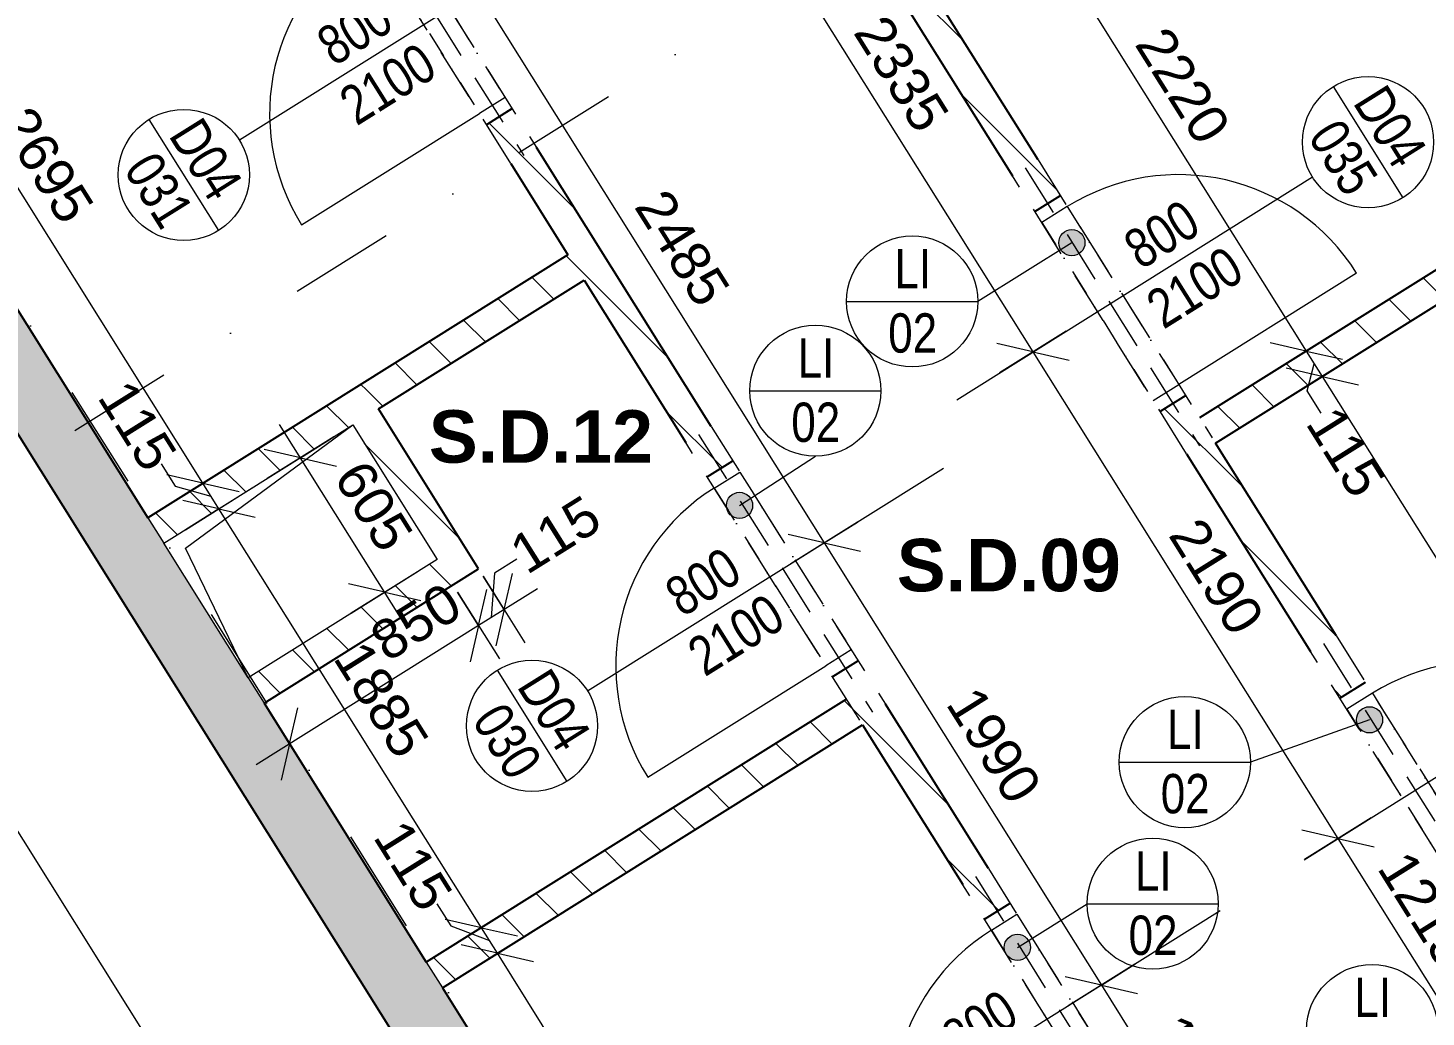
# Model space of a CAD drawing. Header units: millimetres. Extents: x -45523 to 44975, y -3459 to 74573.
# Drawn here: x -38803 to -33475, y 49122 to 52894 of the extents above; entities that cross this region are included whole.
import ezdxf

# ---------------------------------------------------------------- set-up
doc = ezdxf.new("R2010")
doc.units = ezdxf.units.MM
for name, pattern in [('HA_Dash_3mm-S1mm', [300, 200, -100]), ('HA_DashDot_10mm-S3mm', [1000, 400, -300, 0, -300]), ('HA_DashDot_2_2mm-S0_6mm', [220, 100, -60, 0, -60])]:
    doc.linetypes.add(name, pattern=pattern)
for name, color, linetype, lineweight in [('A-____-____-DIMS', 9, 'Continuous', 5), ('A-____-____-DIMS-100', 9, 'Continuous', 5), ('A-AREA-____-IDEN', 9, 'Continuous', 9), ('A-DETL-GENF-OTLN', 9, 'Continuous', 9), ('A-DOOR-____-IDEN', 9, 'Continuous', 9), ('A-DOOR-____-MCUT', 9, 'HA_DashDot_2_2mm-S0_6mm', 9), ('A-DOOR-____-OTLN', 9, 'Continuous', 9), ('A-DOOR-FRAM-MCUT', 9, 'Continuous', 9), ('A-GENM-____-HDLN', 9, 'HA_Dash_3mm-S1mm', 9), ('A-GENM-____-IDEN', 9, 'Continuous', 9), ('A-GENM-____-OTLN', 9, 'Continuous', 9), ('A-WALL-____-MCUT', 9, 'Continuous', 9), ('A-WALL-____-PATT', 9, 'Continuous', 25), ('I-WALL-____-MCUT', 9, 'Continuous', 25), ('S-GRID-____-OTLN', 9, 'Continuous', 5)]:
    doc.layers.add(name, color=color, linetype=linetype, lineweight=lineweight)
doc.styles.add('Arial_2', font='arial.ttf', dxfattribs={"height": 150})
doc.styles.add('Arial_3', font='arial.ttf', dxfattribs={"width": 0.8, "height": 150})
doc.styles.add('Arial_B', font='arialbd.ttf', dxfattribs={"height": 200})
doc.dimstyles.new('Inner_Dimensions', dxfattribs={"dimscale": 304.8, "dimtxt": 153.03891, "dimasz": 0.656168, "dimexe": 0.492126, "dimexo": 0.0625, "dimgap": 0.065617, "dimtad": 1, "dimdec": 0, "dimzin": 0, "dimdsep": 46, "dimtxsty": 'Arial_2', "dimblk1": 'OBLIQUE', "dimblk2": 'OBLIQUE', "dimsah": 1, "dimcen": 0.09, "dimdle": 0.492126, "dimazin": 0, "dimtfac": 1, "dimtdec": 4, "dimtix": 1, "dimtmove": 0, "dimatfit": 3, "dimfxl": 0.492126, "dimfxlon": 1, "dimtvp": 1, "dimtolj": 1, "dimtzin": 0, "dimlwd": 9, "dimlwe": 9, "dimarcsym": 2})
doc.dimstyles.new('Inner_Dimensions_1', dxfattribs={"dimscale": 304.8, "dimtxt": 153.03891, "dimasz": 0.656168, "dimexe": 0.492126, "dimexo": 0.0625, "dimgap": 0.065617, "dimtad": 1, "dimdec": 0, "dimzin": 0, "dimdsep": 46, "dimtxsty": 'Arial_2', "dimblk1": 'OBLIQUE', "dimblk2": 'OBLIQUE', "dimsah": 1, "dimcen": 0.09, "dimdle": 0.492126, "dimazin": 0, "dimtfac": 1, "dimtdec": 4, "dimtix": 1, "dimtmove": 1, "dimatfit": 3, "dimfxl": 0.492126, "dimfxlon": 1, "dimtvp": 1, "dimtolj": 1, "dimtzin": 0, "dimlwd": 9, "dimlwe": 9, "dimarcsym": 2})
doc.dimstyles.new('Inner_Dimensions_2', dxfattribs={"dimscale": 304.8, "dimtxt": 153.03891, "dimasz": 0.656168, "dimexe": 0.492126, "dimexo": 0.0625, "dimgap": 0.065617, "dimtad": 1, "dimdec": 0, "dimzin": 0, "dimdsep": 46, "dimtxsty": 'Arial_2', "dimblk1": 'OBLIQUE', "dimblk2": 'OBLIQUE', "dimsah": 1, "dimcen": 0.09, "dimdle": 0.492126, "dimazin": 0, "dimtfac": 1, "dimtdec": 4, "dimtix": 1, "dimtmove": 2, "dimatfit": 3, "dimfxl": 0.492126, "dimfxlon": 1, "dimtvp": 1, "dimtolj": 1, "dimtzin": 0, "dimlwd": 9, "dimlwe": 9, "dimarcsym": 2})
doc.dimstyles.new('Inner_Dimensions_3', dxfattribs={"dimscale": 304.8, "dimtxt": 153.03891, "dimasz": 0.656168, "dimexe": 0.492126, "dimexo": 0.0625, "dimgap": 0.065617, "dimtad": 1, "dimdec": 0, "dimzin": 0, "dimdsep": 46, "dimtxsty": 'Arial_2', "dimblk1": 'OBLIQUE', "dimblk2": 'OBLIQUE', "dimsah": 1, "dimcen": 0.09, "dimdle": 0.492126, "dimazin": 0, "dimtfac": 1, "dimtdec": 4, "dimtix": 1, "dimtmove": 0, "dimatfit": 3, "dimfxl": 0.492126, "dimfxlon": 1, "dimtvp": 1, "dimtolj": 1, "dimtzin": 0, "dimlwd": 9, "dimlwe": 9, "dimarcsym": 2})
pattern_1 = [(135, (0, 0), (-106.06602, -106.06602), [])]

# ---------------------------------------------------------------- blocks, each defined once
blk = doc.blocks.new('HA_DR_Single_Swing_Solid - In_800x2100_SKLEP-V12-1PP_GARAZ')
at = {"layer": 'A-DOOR-____-MCUT'}
for p, q in [((-400, 57.5), (400, 57.5)), ((-400, -57.5), (400, -57.5))]:
    blk.add_line(p, q, dxfattribs=at)
at = {"layer": 'A-DOOR-____-OTLN', "lineweight": 5}
blk.add_line((400, 857.5), (400, 57.5), dxfattribs=at)
blk.add_arc((400, 57.5), 800, 90, 180, dxfattribs=at)
at = {"layer": 'A-DOOR-FRAM-MCUT'}
for p, q in [((-450, -57.5), (-450, 57.5)), ((-400, 57.5), (-400, -57.5)), ((400, -57.5), (400, 57.5)), ((450, 57.5), (450, -57.5))]:
    blk.add_line(p, q, dxfattribs=at)
blk = doc.blocks.new('HA_DR_Single_Swing_Solid - In_800x2100_SKLEP-V11-1PP_GARAZ')
at = {"layer": 'A-DOOR-____-MCUT'}
for p, q in [((-400, 57.5), (400, 57.5)), ((-400, -57.5), (400, -57.5))]:
    blk.add_line(p, q, dxfattribs=at)
at = {"layer": 'A-DOOR-____-OTLN', "lineweight": 5}
blk.add_line((400, -857.5), (400, -57.5), dxfattribs=at)
blk.add_arc((400, -57.5), 800, 180, 270, dxfattribs=at)
at = {"layer": 'A-DOOR-FRAM-MCUT'}
for p, q in [((-450, 57.5), (-450, -57.5)), ((-400, -57.5), (-400, 57.5)), ((400, 57.5), (400, -57.5)), ((450, -57.5), (450, 57.5))]:
    blk.add_line(p, q, dxfattribs=at)
blk = doc.blocks.new('HA_GM_Shaft_Rectangle - Default-2321906-1PP_GARAZ')
at = {"layer": 'A-DETL-GENF-OTLN'}
for p, q in [((60.5, -60.5), (850, 0)), ((0, -605), (60.5, -60.5))]:
    blk.add_line(p, q, dxfattribs=at)
at = {"layer": 'A-GENM-____-OTLN'}
for p, q in [((0, -605), (0, 0)), ((0, 0), (850, 0)), ((850, 0), (850, -605)), ((850, -605), (0, -605))]:
    blk.add_line(p, q, dxfattribs=at)
blk = doc.blocks.new('TB_Porotherm KP11_5_1250mm - TB_Porotherm KP11_5_1250mm-2113159-1PP_GARAZ')
at = {"layer": 'A-GENM-____-HDLN'}
for p, q in [((-625, 57.5), (625, 57.5)), ((-625, 0), (625, 0)), ((625, -57.5), (-625, -57.5))]:
    blk.add_line(p, q, dxfattribs=at)
blk = doc.blocks.new('DIMBLOCK44-1PP_GARAZ')
at = {"layer": 'A-____-____-DIMS-100', "lineweight": 9}
for p, q in [((-37013.7, 49365.7), (-37151.6, 49397.3)), ((-37140.9, 49286.1), (-36886.6, 49445.3)), ((-37013.7, 49365.7), (-37140.9, 49286.1)), ((-36018.4, 47776.7), (-37013.7, 49365.7)), ((-37013.7, 49365.7), (-36875.9, 49334)), ((-36145.5, 47697), (-35891.3, 47856.3)), ((-36018.4, 47776.7), (-36156.2, 47808.3)), ((-36018.4, 47776.7), (-36145.5, 47697)), ((-36018.4, 47776.7), (-35880.6, 47745))]:
    blk.add_line(p, q, dxfattribs=at)
at = {"layer": 'A-____-____-DIMS-100', "color": 0, "lineweight": 9, "insert": (-36456.6, 48880.7), "char_height": 150, "width": 553.765, "attachment_point": 1, "rotation": 302.0624, "line_spacing_factor": 0.941778, "style": 'Arial_2'}
blk.add_mtext('1875', dxfattribs=at)
blk = doc.blocks.new('_Oblique')
at = {"color": 0, "linetype": 'ByBlock', "lineweight": -2}
blk.add_line((-0.5, -0.5), (0.5, 0.5), dxfattribs=at)
blk = doc.blocks.new('DIMBLOCK45-1PP_GARAZ')
at = {"layer": 'A-____-____-DIMS-100', "lineweight": 9}
for p, q in [((-37245, 49554.5), (-37191.9, 49469.7)), ((-37201.9, 49383.5), (-36947.7, 49542.8)), ((-37074.8, 49463.1), (-37212.6, 49494.8)), ((-37074.8, 49463.1), (-37201.9, 49383.5)), ((-37191.9, 49469.7), (-37044.3, 49414.4)), ((-37013.7, 49365.7), (-37074.8, 49463.1)), ((-37074.8, 49463.1), (-36936.9, 49431.5)), ((-37013.7, 49365.7), (-37151.6, 49397.3)), ((-37140.9, 49286.1), (-36886.6, 49445.3)), ((-37013.7, 49365.7), (-37140.9, 49286.1)), ((-37013.7, 49365.7), (-36875.9, 49334))]:
    blk.add_line(p, q, dxfattribs=at)
at = {"layer": 'A-____-____-DIMS-100', "color": 0, "lineweight": 9, "insert": (-37363.4, 49888.7), "char_height": 150, "width": 415.324, "attachment_point": 1, "rotation": 302.0624, "line_spacing_factor": 0.941778, "style": 'Arial_2'}
blk.add_mtext('115', dxfattribs=at)
blk = doc.blocks.new('DIMBLOCK46-1PP_GARAZ')
at = {"layer": 'A-____-____-DIMS-100', "lineweight": 9}
for p, q in [((-38202.5, 50981), (-37948.3, 51140.2)), ((-38075.4, 51060.6), (-38213.2, 51092.3)), ((-38075.4, 51060.6), (-38202.5, 50981)), ((-37074.8, 49463.1), (-38075.4, 51060.6)), ((-38075.4, 51060.6), (-37937.6, 51029)), ((-37201.9, 49383.5), (-36947.7, 49542.8)), ((-37074.8, 49463.1), (-37212.6, 49494.8)), ((-37074.8, 49463.1), (-37201.9, 49383.5)), ((-37074.8, 49463.1), (-36936.9, 49431.5))]:
    blk.add_line(p, q, dxfattribs=at)
at = {"layer": 'A-____-____-DIMS-100', "color": 0, "lineweight": 9, "insert": (-37515.6, 50571.4), "char_height": 150, "width": 553.765, "attachment_point": 1, "rotation": 302.0624, "line_spacing_factor": 0.941778, "style": 'Arial_2'}
blk.add_mtext('1885', dxfattribs=at)
blk = doc.blocks.new('DIMBLOCK47-1PP_GARAZ')
at = {"layer": 'A-____-____-DIMS-100', "lineweight": 9}
for p, q in [((-38295.8, 51232), (-38242.7, 51147.3)), ((-38263.6, 51078.5), (-38009.3, 51237.7)), ((-38136.5, 51158.1), (-38274.3, 51189.7)), ((-38136.5, 51158.1), (-38263.6, 51078.5)), ((-38075.4, 51060.6), (-38136.5, 51158.1)), ((-38136.5, 51158.1), (-37998.6, 51126.4)), ((-38242.7, 51147.3), (-38105.9, 51109.3)), ((-38202.5, 50981), (-37948.3, 51140.2)), ((-38075.4, 51060.6), (-38213.2, 51092.3)), ((-38075.4, 51060.6), (-38202.5, 50981)), ((-38075.4, 51060.6), (-37937.6, 51029))]:
    blk.add_line(p, q, dxfattribs=at)
at = {"layer": 'A-____-____-DIMS-100', "color": 0, "lineweight": 9, "insert": (-38414.2, 51566.2), "char_height": 150, "width": 415.324, "attachment_point": 1, "rotation": 302.0624, "line_spacing_factor": 0.941778, "style": 'Arial_2'}
blk.add_mtext('115', dxfattribs=at)
blk = doc.blocks.new('DIMBLOCK48-1PP_GARAZ')
at = {"layer": 'A-____-____-DIMS-100', "lineweight": 9}
for p, q in [((-39694.2, 53362.4), (-39440, 53521.6)), ((-39567.1, 53442), (-39704.9, 53473.7)), ((-39567.1, 53442), (-39694.2, 53362.4)), ((-38136.5, 51158.1), (-39567.1, 53442)), ((-39567.1, 53442), (-39429.3, 53410.3)), ((-38263.6, 51078.5), (-38009.3, 51237.7)), ((-38136.5, 51158.1), (-38274.3, 51189.7)), ((-38136.5, 51158.1), (-38263.6, 51078.5)), ((-38136.5, 51158.1), (-37998.6, 51126.4))]:
    blk.add_line(p, q, dxfattribs=at)
at = {"layer": 'A-____-____-DIMS-100', "color": 0, "lineweight": 9, "insert": (-38792.3, 52609.6), "char_height": 150, "width": 553.765, "attachment_point": 1, "rotation": 302.0624, "line_spacing_factor": 0.941778, "style": 'Arial_2'}
blk.add_mtext('2695', dxfattribs=at)
blk = doc.blocks.new('DIMBLOCK55-1PP_GARAZ')
at = {"layer": 'A-____-____-DIMS-100', "lineweight": 9}
for p, q in [((-34982.3, 53623.1), (-35236.6, 53463.9)), ((-35109.4, 53543.5), (-34982.3, 53623.1)), ((-35109.4, 53543.5), (-35247.3, 53575.1)), ((-35109.4, 53543.5), (-33931.2, 51662.3)), ((-35109.4, 53543.5), (-34971.6, 53511.8)), ((-33804, 51742), (-34058.3, 51582.7)), ((-33931.2, 51662.3), (-33804, 51742)), ((-33931.2, 51662.3), (-34069, 51694)), ((-33931.2, 51662.3), (-33793.3, 51630.7))]:
    blk.add_line(p, q, dxfattribs=at)
at = {"layer": 'A-____-____-DIMS-100', "color": 0, "lineweight": 9, "insert": (-34460.8, 52912.4), "char_height": 150, "width": 553.765, "attachment_point": 1, "rotation": 302.0612, "line_spacing_factor": 0.941778, "style": 'Arial_2'}
blk.add_mtext('2220', dxfattribs=at)
blk = doc.blocks.new('DIMBLOCK56-1PP_GARAZ')
at = {"layer": 'A-____-____-DIMS-100', "lineweight": 9}
for p, q in [((-33804, 51742), (-34058.3, 51582.7)), ((-33931.2, 51662.3), (-33804, 51742)), ((-33931.2, 51662.3), (-34069, 51694)), ((-33743, 51644.5), (-33997.2, 51485.3)), ((-33931.2, 51662.3), (-33870.1, 51564.9)), ((-33931.2, 51662.3), (-33793.3, 51630.7)), ((-33870.1, 51564.9), (-33743, 51644.5)), ((-33870.1, 51564.9), (-34008, 51596.5)), ((-33927.7, 51510), (-33900.6, 51613.6)), ((-33870.1, 51564.9), (-33732.3, 51533.2)), ((-33874.6, 51425.3), (-33927.7, 51510))]:
    blk.add_line(p, q, dxfattribs=at)
at = {"layer": 'A-____-____-DIMS-100', "color": 0, "lineweight": 9, "insert": (-33809.3, 51466.2), "char_height": 150, "width": 415.324, "attachment_point": 1, "rotation": 302.0612, "line_spacing_factor": 0.941778, "style": 'Arial_2'}
blk.add_mtext('115', dxfattribs=at)
blk = doc.blocks.new('DIMBLOCK57-1PP_GARAZ')
at = {"layer": 'A-____-____-DIMS-100', "lineweight": 9}
for p, q in [((-33743, 51644.5), (-33997.2, 51485.3)), ((-33870.1, 51564.9), (-33743, 51644.5)), ((-33870.1, 51564.9), (-34008, 51596.5)), ((-33870.1, 51564.9), (-32768.7, 49806.4)), ((-33870.1, 51564.9), (-33732.3, 51533.2)), ((-32641.5, 49886), (-32895.8, 49726.7)), ((-32768.7, 49806.4), (-32641.5, 49886)), ((-32768.7, 49806.4), (-32906.5, 49838)), ((-32768.7, 49806.4), (-32630.8, 49774.7))]:
    blk.add_line(p, q, dxfattribs=at)
at = {"layer": 'A-____-____-DIMS-100', "color": 0, "lineweight": 9, "insert": (-33299.7, 51058.8), "char_height": 150, "width": 553.765, "attachment_point": 1, "rotation": 302.0612, "line_spacing_factor": 0.941778, "style": 'Arial_2'}
blk.add_mtext('2075', dxfattribs=at)
blk = doc.blocks.new('DIMBLOCK84-1PP_GARAZ')
at = {"layer": 'A-____-____-DIMS-100', "lineweight": 9}
for p, q in [((-39342, 50910.1), (-39596.3, 50750.8)), ((-39469.2, 50830.4), (-39342, 50910.1)), ((-39469.2, 50830.4), (-39607, 50862.1)), ((-39469.2, 50830.4), (-35833, 45025.2)), ((-39469.2, 50830.4), (-39331.3, 50798.8)), ((-35705.9, 45104.8), (-35960.1, 44945.6)), ((-35833, 45025.2), (-35705.9, 45104.8)), ((-35833, 45025.2), (-35970.8, 45056.9)), ((-35833, 45025.2), (-35695.2, 44993.5))]:
    blk.add_line(p, q, dxfattribs=at)
at = {"layer": 'A-____-____-DIMS-100', "color": 0, "lineweight": 9, "insert": (-37591.6, 48237.3), "char_height": 150, "width": 553.765, "attachment_point": 1, "rotation": 302.0612, "line_spacing_factor": 0.941778, "style": 'Arial_2'}
blk.add_mtext('6850', dxfattribs=at)
blk = doc.blocks.new('HA_TAG_Door_TypeMark_wDimensions - Scale100_Left with Bouble-921058-1PP_GARAZ')
at = {"layer": 'A-DOOR-____-IDEN'}
for p, q in [((-2.5, 13.5), (2.5, 13.5)), ((0, -5), (0, 11))]:
    blk.add_line(p, q, dxfattribs=at)
blk.add_circle((0, 13.5), 2.5, dxfattribs=at)
blk = doc.blocks.new('HA_TAG_Door_TypeMark_wDimensions - Scale100_Right with Bouble-921054-1PP_GARAZ')
at = {"layer": 'A-DOOR-____-IDEN'}
for p, q in [((0, 5), (0, -11)), ((-2.5, -13.5), (2.5, -13.5))]:
    blk.add_line(p, q, dxfattribs=at)
blk.add_circle((0, -13.5), 2.5, dxfattribs=at)
blk = doc.blocks.new('DIMBLOCK256-1PP_GARAZ')
at = {"layer": 'A-____-____-DIMS-100', "lineweight": 9}
for p, q in [((-36940.5, 50868.6), (-37025.3, 50815.5)), ((-37068, 50803.2), (-36908.8, 50549)), ((-36988.4, 50676.1), (-37068, 50803.2)), ((-37025.3, 50815.5), (-37037.1, 50645.6)), ((-36988.4, 50676.1), (-36956.7, 50813.9)), ((-37165.5, 50742.1), (-37006.2, 50487.9)), ((-37085.8, 50615), (-37165.5, 50742.1)), ((-36861.3, 50755.7), (-37085.8, 50615)), ((-37085.8, 50615), (-37054.2, 50752.9)), ((-36988.4, 50676.1), (-37020, 50538.2)), ((-37085.8, 50615), (-37117.5, 50477.2))]:
    blk.add_line(p, q, dxfattribs=at)
at = {"layer": 'A-____-____-DIMS-100', "color": 0, "lineweight": 9, "insert": (-36981.4, 50933.8), "char_height": 150, "width": 415.324, "attachment_point": 1, "rotation": 32.0624, "line_spacing_factor": 0.941778, "style": 'Arial_2'}
blk.add_mtext('115', dxfattribs=at)
blk = doc.blocks.new('DIMBLOCK257-1PP_GARAZ')
at = {"layer": 'A-____-____-DIMS-100', "lineweight": 9}
for p, q in [((-37165.5, 50742.1), (-37006.2, 50487.9)), ((-37085.8, 50615), (-37165.5, 50742.1)), ((-37085.8, 50615), (-37054.2, 50752.9)), ((-37085.8, 50615), (-37933.3, 50084.2)), ((-37085.8, 50615), (-37117.5, 50477.2)), ((-37806.2, 50163.8), (-37774.5, 50301.6)), ((-37726.6, 50036.7), (-37885.8, 50290.9)), ((-37806.2, 50163.8), (-37837.8, 50026)), ((-37806.2, 50163.8), (-37726.6, 50036.7))]:
    blk.add_line(p, q, dxfattribs=at)
at = {"layer": 'A-____-____-DIMS-100', "color": 0, "lineweight": 9, "insert": (-37513, 50600.8), "char_height": 150, "width": 415.324, "attachment_point": 1, "rotation": 32.0624, "line_spacing_factor": 0.941778, "style": 'Arial_2'}
blk.add_mtext('850', dxfattribs=at)
blk = doc.blocks.new('DIMBLOCK267-1PP_GARAZ')
at = {"layer": 'A-____-____-DIMS-100', "lineweight": 9}
for p, q in [((-36960.1, 53116.2), (-37214.4, 52956.9)), ((-37087.3, 53036.6), (-36960.1, 53116.2)), ((-37087.3, 53036.6), (-37225.1, 53068.2)), ((-37087.3, 53036.6), (-35768.2, 50930.6)), ((-37087.3, 53036.6), (-36949.4, 53004.9)), ((-35641, 51010.2), (-35895.3, 50850.9)), ((-35768.2, 50930.6), (-35641, 51010.2)), ((-35768.2, 50930.6), (-35906, 50962.2)), ((-35768.2, 50930.6), (-35630.3, 50898.9))]:
    blk.add_line(p, q, dxfattribs=at)
at = {"layer": 'A-____-____-DIMS-100', "color": 0, "lineweight": 9, "insert": (-36368.2, 52293.1), "char_height": 150, "width": 553.765, "attachment_point": 1, "rotation": 302.0612, "line_spacing_factor": 0.941778, "style": 'Arial_2'}
blk.add_mtext('2485', dxfattribs=at)
blk = doc.blocks.new('DIMBLOCK268-1PP_GARAZ')
at = {"layer": 'A-____-____-DIMS-100', "lineweight": 9}
for p, q in [((-35641, 51010.2), (-35895.3, 50850.9)), ((-35768.2, 50930.6), (-35641, 51010.2)), ((-35768.2, 50930.6), (-35906, 50962.2)), ((-35768.2, 50930.6), (-34711.8, 49244.1)), ((-35768.2, 50930.6), (-35630.3, 50898.9)), ((-34584.7, 49323.7), (-34838.9, 49164.5)), ((-34711.8, 49244.1), (-34584.7, 49323.7)), ((-34711.8, 49244.1), (-34849.7, 49275.7)), ((-34711.8, 49244.1), (-34574, 49212.4))]:
    blk.add_line(p, q, dxfattribs=at)
at = {"layer": 'A-____-____-DIMS-100', "color": 0, "lineweight": 9, "insert": (-35180.5, 50396.9), "char_height": 150, "width": 553.765, "attachment_point": 1, "rotation": 302.0612, "line_spacing_factor": 0.941778, "style": 'Arial_2'}
blk.add_mtext('1990', dxfattribs=at)
blk = doc.blocks.new('DIMBLOCK269-1PP_GARAZ')
at = {"layer": 'A-____-____-DIMS-100', "lineweight": 9}
for p, q in [((-34584.7, 49323.7), (-34838.9, 49164.5)), ((-34711.8, 49244.1), (-34584.7, 49323.7)), ((-34711.8, 49244.1), (-34849.7, 49275.7)), ((-34711.8, 49244.1), (-34066.9, 48214.4)), ((-34711.8, 49244.1), (-34574, 49212.4)), ((-33939.7, 48294), (-34194, 48134.8)), ((-34066.9, 48214.4), (-33939.7, 48294)), ((-34066.9, 48214.4), (-34204.7, 48246.1)), ((-34066.9, 48214.4), (-33929, 48182.7))]:
    blk.add_line(p, q, dxfattribs=at)
at = {"layer": 'A-____-____-DIMS-100', "color": 0, "lineweight": 9, "insert": (-34397.9, 49147.4), "char_height": 150, "width": 553.765, "attachment_point": 1, "rotation": 302.0612, "line_spacing_factor": 0.941778, "style": 'Arial_2'}
blk.add_mtext('1215', dxfattribs=at)
blk = doc.blocks.new('DIMBLOCK273-1PP_GARAZ')
at = {"layer": 'A-____-____-DIMS-100', "lineweight": 9}
for p, q in [((-36085.1, 53717), (-36339.4, 53557.7)), ((-36212.3, 53637.4), (-36085.1, 53717)), ((-36212.3, 53637.4), (-36350.1, 53669)), ((-36212.3, 53637.4), (-34973, 51658.8)), ((-36212.3, 53637.4), (-36074.4, 53605.7)), ((-34973, 51658.8), (-35110.8, 51690.4)), ((-34845.8, 51738.4), (-35100.1, 51579.1)), ((-34973, 51658.8), (-34845.8, 51738.4)), ((-34973, 51658.8), (-34835.1, 51627.1))]:
    blk.add_line(p, q, dxfattribs=at)
at = {"layer": 'A-____-____-DIMS-100', "color": 0, "lineweight": 9, "insert": (-35533.1, 52957.6), "char_height": 150, "width": 553.765, "attachment_point": 1, "rotation": 302.0612, "line_spacing_factor": 0.941778, "style": 'Arial_2'}
blk.add_mtext('2335', dxfattribs=at)
blk = doc.blocks.new('DIMBLOCK274-1PP_GARAZ')
at = {"layer": 'A-____-____-DIMS-100', "lineweight": 9}
for p, q in [((-34973, 51658.8), (-35110.8, 51690.4)), ((-34845.8, 51738.4), (-35100.1, 51579.1)), ((-34973, 51658.8), (-34845.8, 51738.4)), ((-34973, 51658.8), (-33810.4, 49802.8)), ((-34973, 51658.8), (-34835.1, 51627.1)), ((-33683.3, 49882.4), (-33937.6, 49723.2)), ((-33810.4, 49802.8), (-33683.3, 49882.4)), ((-33810.4, 49802.8), (-33948.3, 49834.5)), ((-33810.4, 49802.8), (-33672.6, 49771.1))]:
    blk.add_line(p, q, dxfattribs=at)
at = {"layer": 'A-____-____-DIMS-100', "color": 0, "lineweight": 9, "insert": (-34332.2, 51040.3), "char_height": 150, "width": 553.765, "attachment_point": 1, "rotation": 302.0612, "line_spacing_factor": 0.941778, "style": 'Arial_2'}
blk.add_mtext('2190', dxfattribs=at)
blk = doc.blocks.new('DIMBLOCK275-1PP_GARAZ')
at = {"layer": 'A-____-____-DIMS-100', "lineweight": 9}
for p, q in [((-33683.3, 49882.4), (-33937.6, 49723.2)), ((-33810.4, 49802.8), (-33683.3, 49882.4)), ((-33810.4, 49802.8), (-33948.3, 49834.5)), ((-33810.4, 49802.8), (-33165.5, 48773.1)), ((-33810.4, 49802.8), (-33672.6, 49771.1)), ((-33038.4, 48852.7), (-33292.6, 48693.5)), ((-33165.5, 48773.1), (-33038.4, 48852.7)), ((-33165.5, 48773.1), (-33303.3, 48804.8)), ((-33165.5, 48773.1), (-33027.7, 48741.4))]:
    blk.add_line(p, q, dxfattribs=at)
at = {"layer": 'A-____-____-DIMS-100', "color": 0, "lineweight": 9, "insert": (-33536.7, 49770.3), "char_height": 150, "width": 553.765, "attachment_point": 1, "rotation": 302.0612, "line_spacing_factor": 0.941778, "style": 'Arial_2'}
blk.add_mtext('1215', dxfattribs=at)
blk = doc.blocks.new('DIMBLOCK524-1PP_GARAZ')
at = {"layer": 'A-____-____-DIMS-100', "lineweight": 9}
for p, q in [((-37363.9, 50615.4), (-37844.3, 51382.4)), ((-37637.6, 51334.9), (-37891.8, 51175.6)), ((-37764.7, 51255.2), (-37637.6, 51334.9)), ((-37764.7, 51255.2), (-37902.5, 51286.9)), ((-37764.7, 51255.2), (-37626.9, 51223.6)), ((-37570.7, 50662.9), (-37316.4, 50822.2)), ((-37443.5, 50742.5), (-37581.4, 50774.2)), ((-37443.5, 50742.5), (-37570.7, 50662.9)), ((-37443.5, 50742.5), (-37305.7, 50710.9))]:
    blk.add_line(p, q, dxfattribs=at)
at = {"layer": 'A-____-____-DIMS-100', "color": 0, "lineweight": 9, "insert": (-37514, 51259.5), "char_height": 150, "width": 415.324, "attachment_point": 1, "rotation": 302.0624, "line_spacing_factor": 0.941778, "style": 'Arial_2'}
blk.add_mtext('605', dxfattribs=at)
blk = doc.blocks.new('DIMBLOCK542-1PP_GARAZ')
at = {"layer": 'A-____-____-DIMS-100', "lineweight": 9}
for p, q in [((-14550.7, 10218.7), (-42607.5, 55012.4)), ((-42400.7, 54964.9), (-42655, 54805.6)), ((-42527.9, 54885.2), (-42400.7, 54964.9)), ((-42527.9, 54885.2), (-42665.7, 54916.9)), ((-42527.9, 54885.2), (-42390, 54853.6)), ((-14503.2, 10425.5), (-14757.4, 10266.2)), ((-14630.3, 10345.9), (-14503.2, 10425.5)), ((-14630.3, 10345.9), (-14768.2, 10377.5)), ((-14630.3, 10345.9), (-14492.5, 10314.2))]:
    blk.add_line(p, q, dxfattribs=at)
at = {"layer": 'A-____-____-DIMS-100', "color": 0, "lineweight": 9, "insert": (-28550.2, 32974), "char_height": 150, "width": 692.207, "attachment_point": 1, "rotation": 302.0612, "line_spacing_factor": 0.941778, "style": 'Arial_2'}
blk.add_mtext('52555', dxfattribs=at)
blk = doc.blocks.new('HA_TAG_GM_Products - Generic-588599-1PP_GARAZ')
at = {"layer": 'A-GENM-____-IDEN'}
blk.add_line((-2.5, 0), (2.5, 0), dxfattribs=at)
blk.add_circle((0, 0), 2.5, dxfattribs=at)

msp = doc.modelspace()

# ---------------------------------------------------------------- hatches: boundary and pattern name
at = {"layer": 'A-GENM-____-IDEN'}
h = msp.add_hatch(color=256, dxfattribs=at)
edge = h.paths.add_edge_path()
edge.add_arc((-34824.5, 52075.4), 50, 0, 360)
h = msp.add_hatch(color=256, dxfattribs=at)
edge = h.paths.add_edge_path()
edge.add_arc((-36091.1, 51073.5), 50, 0, 360)
h = msp.add_hatch(color=256, dxfattribs=at)
edge = h.paths.add_edge_path()
edge.add_arc((-33690, 50255.8), 50, 0, 360)
h = msp.add_hatch(color=256, dxfattribs=at)
edge = h.paths.add_edge_path()
edge.add_arc((-35032.2, 49388.1), 50, 0, 360)
at = {"layer": 'A-WALL-____-PATT', "lineweight": 5}
h = msp.add_hatch(dxfattribs=at)
h.set_pattern_fill('FP_2', color=256, style=0, pattern_type=2)
h.set_pattern_definition(pattern_1)
h.paths.add_polyline_path([(-31979.4, 47426.5), (-31882, 47487.6), (-32583.1, 48606.9), (-32680.6, 48545.9), (-32538.3, 48318.7)])
h.paths.add_polyline_path([(-33158.3, 49308.6), (-33060.9, 49369.6), (-33228.1, 49636.6), (-33325.5, 49575.5)])
h.paths.add_polyline_path([(-33803.3, 50338.3), (-33705.8, 50399.3), (-34390.6, 51492.5), (-34488.1, 51431.5), (-33971, 50606)])
h.paths.add_polyline_path([(-34965.8, 52194.2), (-34868.4, 52255.3), (-35630, 53471.1), (-35727.4, 53410.1), (-34972.7, 52205.1)])
h.paths.add_polyline_path([(-36205.2, 54172.8), (-36107.7, 54233.8), (-36837.6, 55399.1), (-36935.1, 55338.1), (-36836.4, 55180.5)])
h.paths.add_polyline_path([(-37412.8, 56100.8), (-37315.4, 56161.8), (-38077.2, 57378), (-38174.6, 57316.9), (-37444.7, 56151.7)])
at = {"layer": 'A-WALL-____-PATT'}
h = msp.add_hatch(color=256, dxfattribs=at)
h.paths.add_polyline_path([(-26336, 31380.3), (-26124.1, 31513), (-26331.2, 31843.6), (-26542.7, 31710.3), (-26463.4, 31583.7)])
h.paths.add_polyline_path([(-26596.1, 31795.6), (-26384.5, 31928.6), (-26463.9, 32055.4), (-26675.7, 31922.7), (-26596.9, 31796.9)])
h.paths.add_polyline_path([(-26781.9, 32092.2), (-26570.2, 32225.2), (-27790.9, 34174.1), (-28002.8, 34041.4), (-26783.6, 32094.8)])
h.paths.add_polyline_path([(-28109, 34210.9), (-27897.1, 34343.6), (-41260.6, 55679), (-41472.5, 55546.3), (-28112.2, 34216.1)])
at = {"layer": 'A-WALL-____-PATT', "lineweight": 5}
h = msp.add_hatch(dxfattribs=at)
h.set_pattern_fill('FP_2', color=256, style=0, pattern_type=2)
h.set_pattern_definition(pattern_1)
h.paths.add_polyline_path([(-33331.2, 46579.9), (-33233.7, 46640.9), (-33937.5, 47764.5), (-34034.9, 47703.4)])
h.paths.add_polyline_path([(-34512.7, 48466.1), (-34415.2, 48527.2), (-34582.4, 48794.1), (-34679.9, 48733.1), (-34565.8, 48550.9)])
h.paths.add_polyline_path([(-35157.7, 49495.8), (-35060.2, 49556.9), (-35638.8, 50480.6), (-35736.3, 50419.6), (-35622.1, 50237.3)])
h.paths.add_polyline_path([(-36214, 51182.3), (-36116.6, 51243.3), (-36958, 52586.6), (-37055.4, 52525.5), (-36683.8, 51932.3)])
h.paths.add_polyline_path([(-37533.2, 53288.2), (-37435.7, 53349.3), (-38760, 55463.5), (-38857.5, 55402.4), (-38175.5, 54313.7)])
h = msp.add_hatch(dxfattribs=at)
h.set_pattern_fill('FP_2', color=256, style=0, pattern_type=2)
h.set_pattern_definition(pattern_1)
h.paths.add_polyline_path([(-34276.5, 51310.3), (-32700.1, 52297.8), (-32761.2, 52395.2), (-34337.5, 51407.8)])
h = msp.add_hatch(dxfattribs=at)
h.set_pattern_fill('FP_2', color=256, style=0, pattern_type=2)
h.set_pattern_definition(pattern_1)
h.paths.add_polyline_path([(-37467.7, 51441.3), (-36683.8, 51932.3), (-36744.9, 52029.7), (-37528.7, 51538.7)])
h = msp.add_hatch(dxfattribs=at)
h.set_pattern_fill('FP_2', color=256, style=0, pattern_type=2)
h.set_pattern_definition(pattern_1)
h.paths.add_polyline_path([(-38285.5, 50929), (-37467.7, 51441.3), (-37528.7, 51538.7), (-38346.5, 51026.5)])
h = msp.add_hatch(dxfattribs=at)
h.set_pattern_fill('FP_2', color=256, style=0, pattern_type=2)
h.set_pattern_definition(pattern_1)
h.paths.add_polyline_path([(-37244, 50867.5), (-37146.5, 50928.6), (-37467.7, 51441.3), (-37565.2, 51380.2)])
h = msp.add_hatch(dxfattribs=at)
h.set_pattern_fill('FP_2', color=256, style=0, pattern_type=2)
h.set_pattern_definition(pattern_1)
h.paths.add_polyline_path([(-37903.3, 50318.8), (-37085.5, 50831.1), (-37146.5, 50928.6), (-37964.3, 50416.3)])
h = msp.add_hatch(dxfattribs=at)
h.set_pattern_fill('FP_2', color=256, style=0, pattern_type=2)
h.set_pattern_definition(pattern_1)
h.paths.add_polyline_path([(-37223.8, 49234.1), (-35622.1, 50237.3), (-35683.2, 50334.8), (-37284.9, 49331.5)])

# ---------------------------------------------------------------- linework, layer by layer
at = {"layer": 'A-GENM-____-IDEN'}
for p, q in [((-34824.5, 52075.4), (-35182.9, 51851.4)), ((-36091.1, 51073.5), (-35802.2, 51260.9)), ((-33690, 50255.8), (-34144.1, 50094.5)), ((-35032.2, 49388.1), (-34766.6, 49554.6))]:
    msp.add_line(p, q, dxfattribs=at)
for centre in [(-34824.5, 52075.4), (-36091.1, 51073.5), (-33690, 50255.8), (-35032.2, 49388.1)]:
    msp.add_circle(centre, 50, dxfattribs=at)
at = {"layer": 'A-WALL-____-MCUT', "lineweight": 25}
for p, q in [((-28109, 34210.9), (-41472.5, 55546.3)), ((-39777.1, 53310.5), (-38346.5, 51026.5)), ((-37903.3, 50318.8), (-37284.9, 49331.5)), ((-37223.8, 49234.1), (-36228.5, 47645))]:
    msp.add_line(p, q, dxfattribs=at)
at = {"layer": 'A-WALL-____-MCUT'}
for p, q in [((-38346.5, 51026.5), (-38285.5, 50929)), ((-37964.3, 50416.3), (-37903.3, 50318.8)), ((-37284.9, 49331.5), (-37223.8, 49234.1))]:
    msp.add_line(p, q, dxfattribs=at)
at = {"layer": 'I-WALL-____-MCUT'}
for p, q in [((-34953.3, 52390.9), (-35510.5, 53280.4)), ((-35608, 53219.4), (-35050.8, 52329.9)), ((-36958, 52586.6), (-37055.4, 52525.5)), ((-36198.9, 51374.7), (-36865, 52438.2)), ((-32761.2, 52395.2), (-34337.5, 51407.8)), ((-36962.5, 52377.2), (-36744.9, 52029.7)), ((-34276.5, 51310.3), (-32700.1, 52297.8)), ((-34965.8, 52194.2), (-34868.4, 52255.3)), ((-36744.9, 52029.7), (-38346.5, 51026.5)), ((-37467.7, 51441.3), (-36683.8, 51932.3)), ((-36683.8, 51932.3), (-36296.3, 51313.7)), ((-34390.6, 51492.5), (-34488.1, 51431.5)), ((-37085.5, 50831.1), (-37467.7, 51441.3)), ((-34387.2, 51270.4), (-33914.8, 50516.3)), ((-33817.3, 50577.3), (-34276.5, 51310.3)), ((-36214, 51182.3), (-36116.6, 51243.3)), ((-37903.3, 50318.8), (-37085.5, 50831.1)), ((-35638.8, 50480.6), (-35736.3, 50419.6)), ((-33803.3, 50338.3), (-33705.8, 50399.3)), ((-35683.2, 50334.8), (-37284.9, 49331.5)), ((-35142.5, 49688.3), (-35535.3, 50315.3)), ((-37223.8, 49234.1), (-35622.1, 50237.3)), ((-35622.1, 50237.3), (-35240, 49627.2)), ((-35157.7, 49495.8), (-35060.2, 49556.9))]:
    msp.add_line(p, q, dxfattribs=at)
at = {"layer": 'S-GRID-____-OTLN', "linetype": 'HA_DashDot_10mm-S3mm', "lineweight": 9}
for p, q in [((-40319.9, 50297.5), (-15561.8, 65805)), ((-32582.1, 41842.2), (-42314.1, 57379.8))]:
    msp.add_line(p, q, dxfattribs=at)

# ---------------------------------------------------------------- block references
at = {"layer": 'A-DOOR-____-IDEN', "xscale": 99.99999999999993, "yscale": 99.99999999999993, "zscale": 99.99999999999993, "rotation": 302.062385755716}
for name, p in [('HA_TAG_Door_TypeMark_wDimensions - Scale100_Right with Bouble-921054-1PP_GARAZ', (-37065.2, 53050.4)), ('HA_TAG_Door_TypeMark_wDimensions - Scale100_Left with Bouble-921058-1PP_GARAZ', (-34839.8, 51742.2)), ('HA_TAG_Door_TypeMark_wDimensions - Scale100_Right with Bouble-921054-1PP_GARAZ', (-35738, 50949.4)), ('HA_TAG_Door_TypeMark_wDimensions - Scale100_Left with Bouble-921058-1PP_GARAZ', (-33515.7, 49987.4)), ('HA_TAG_Door_TypeMark_wDimensions - Scale100_Right with Bouble-921054-1PP_GARAZ', (-34683, 49262.1))]:
    msp.add_blockref(name, p, dxfattribs=at)
at = {"layer": 'A-DOOR-____-OTLN', "rotation": 302.0623857557159}
for name, p in [('HA_DR_Single_Swing_Solid - In_800x2100_SKLEP-V11-1PP_GARAZ', (-37245.6, 52937.4)), ('HA_DR_Single_Swing_Solid - In_800x2100_SKLEP-V12-1PP_GARAZ', (-34678.2, 51843.4)), ('HA_DR_Single_Swing_Solid - In_800x2100_SKLEP-V11-1PP_GARAZ', (-35926.4, 50831.4)), ('HA_DR_Single_Swing_Solid - In_800x2100_SKLEP-V12-1PP_GARAZ', (-33515.7, 49987.4)), ('HA_DR_Single_Swing_Solid - In_800x2100_SKLEP-V11-1PP_GARAZ', (-34870.1, 49145))]:
    msp.add_blockref(name, p, dxfattribs=at)
at = {"layer": 'A-GENM-____-IDEN', "xscale": 99.99999999999993, "yscale": 99.99999999999993, "zscale": 99.99999999999993}
for p in [(-35432.9, 51851.4), (-35802.2, 51510.9), (-34394.1, 50094.5), (-34516.6, 49554.6), (-33680.3, 49072.8)]:
    msp.add_blockref('HA_TAG_GM_Products - Generic-588599-1PP_GARAZ', p, dxfattribs=at)
at = {"layer": 'A-GENM-____-OTLN', "rotation": 302.0623857557155}
for p in [(-37245.6, 52937.4), (-34670.3, 51830.7), (-35915.8, 50814.5), (-33534.3, 50017.1), (-34859.4, 49128)]:
    msp.add_blockref('TB_Porotherm KP11_5_1250mm - TB_Porotherm KP11_5_1250mm-2113159-1PP_GARAZ', p, dxfattribs=at)
at = {"layer": 'A-GENM-____-OTLN', "lineweight": 5, "rotation": 32.06124947745553}
msp.add_blockref('HA_GM_Shaft_Rectangle - Default-2321906-1PP_GARAZ', (-38285.5, 50929), dxfattribs=at)

# ---------------------------------------------------------------- texts
at = {"layer": 'A-AREA-____-IDEN', "lineweight": 5, "char_height": 200, "width": 1058.227, "attachment_point": 1, "style": 'Arial_B'}
for s, insert in [('S.D.12', (-37275.2, 51436.4)), ('S.D.09', (-35491.7, 50945.9))]:
    msp.add_mtext(s, dxfattribs=dict(at, insert=insert))
at = {"layer": 'A-DOOR-____-IDEN', "lineweight": 5, "char_height": 150, "attachment_point": 1, "style": 'Arial_3'}
for s, insert, width, rotation in [('800', (-37716.2, 52873), 346.329, 32.0624), ('2100', (-37630.1, 52645.9), 461.772, 32.0624), ('D04', (-33628.9, 52688.9), 378.396, 302.0624), ('D04', (-38142.4, 52563.9), 378.396, 302.0624), ('035', (-33800.3, 52559.1), 346.329, 302.0624), ('031', (-38313.8, 52434.1), 346.329, 302.0624), ('800', (-34640.8, 52097.2), 346.329, 32.0624), ('2100', (-34554.7, 51870.1), 461.772, 32.0624), ('800', (-36389, 50772), 346.329, 32.0624), ('2100', (-36303, 50544.9), 461.772, 32.0624), ('D04', (-36815.3, 50462.9), 378.396, 302.0624), ('030', (-36986.6, 50333.1), 346.329, 302.0624), ('800', (-35334, 49084.7), 346.329, 32.0624)]:
    msp.add_mtext(s, dxfattribs=dict(at, insert=insert, width=width, rotation=rotation))
at = {"layer": 'A-GENM-____-IDEN', "lineweight": 5, "char_height": 150, "attachment_point": 1, "style": 'Arial_3'}
for s, insert, width in [('LI', (-35500.5, 52051.7), 173.164), ('02', (-35524.5, 51806.2), 230.886), ('LI', (-35869.8, 51711.2), 173.164), ('02', (-35893.8, 51465.7), 230.886), ('LI', (-34461.7, 50294.8), 173.164), ('02', (-34485.7, 50049.3), 230.886), ('LI', (-34584.2, 49754.8), 173.164), ('02', (-34608.2, 49509.3), 230.886), ('LI', (-33747.9, 49273), 173.164)]:
    msp.add_mtext(s, dxfattribs=dict(at, insert=insert, width=width))

# ---------------------------------------------------------------- dimensions: what is measured, and where the dimension line sits
at = {"layer": 'A-____-____-DIMS', "lineweight": 9}
for base, p1, p2, angle, dimstyle, override, picture, middle in [((-42527.9, 54885.2), (-14503.2, 10425.5), (-42400.7, 54964.9), 302.0612, 'Inner_Dimensions_3', {"dimpost": '<>', "dimfxl": 52555.000089}, 'DIMBLOCK542-1PP_GARAZ', (-28497.2, 32666.8)), ((-34973, 51658.8), (-36085.1, 53717), (-34845.8, 51738.4), 302.0612, 'Inner_Dimensions', {"dimpost": '<>', "dimfxl": 2334.676355}, 'DIMBLOCK273-1PP_GARAZ', (-35510.7, 52699.4)), ((-33931.2, 51662.3), (-34982.3, 53623.1), (-33804, 51742), 302.0612, 'Inner_Dimensions', {"dimpost": '<>', "dimfxl": 2219.686451}, 'DIMBLOCK55-1PP_GARAZ', (-34438.4, 52654.2)), ((-39567.1, 53442), (-38263.6, 51078.5), (-39694.2, 53362.4), 302.0624, 'Inner_Dimensions', {"dimpost": '<>', "dimfxl": 2695}, 'DIMBLOCK48-1PP_GARAZ', (-38769.9, 52351.3)), ((-35768.2, 50930.6), (-36960.1, 53116.2), (-35641, 51010.2), 302.0612, 'Inner_Dimensions', {"dimpost": '<>', "dimfxl": 2485}, 'DIMBLOCK267-1PP_GARAZ', (-36345.9, 52034.8)), ((-33810.4, 49802.8), (-34845.8, 51738.4), (-33683.3, 49882.4), 302.0612, 'Inner_Dimensions', {"dimpost": '<>', "dimfxl": 2190}, 'DIMBLOCK274-1PP_GARAZ', (-34309.8, 50782.1)), ((-37764.7, 51255.2), (-37570.7, 50662.9), (-37637.6, 51334.9), 302.0624, 'Inner_Dimensions_3', {"dimpost": '<>', "dimfxl": 675.296231}, 'DIMBLOCK524-1PP_GARAZ', (-37522.3, 51050.2)), ((-38075.4, 51060.6), (-37201.9, 49383.5), (-38202.5, 50981), 302.0624, 'Inner_Dimensions', {"dimpost": '<>', "dimfxl": 1885}, 'DIMBLOCK46-1PP_GARAZ', (-37493.2, 50313.1)), ((-34711.8, 49244.1), (-35641, 51010.2), (-34584.7, 49323.7), 302.0612, 'Inner_Dimensions', {"dimpost": '<>', "dimfxl": 1990}, 'DIMBLOCK268-1PP_GARAZ', (-35158.1, 50138.6)), ((-35833, 45025.2), (-39342, 50910.1), (-35705.9, 45104.8), 302.0612, 'Inner_Dimensions', {"dimpost": '<>', "dimfxl": 6850.000008}, 'DIMBLOCK84-1PP_GARAZ', (-37569.2, 47979.1)), ((-37013.7, 49365.7), (-36145.5, 47697), (-37140.9, 49286.1), 302.0624, 'Inner_Dimensions', {"dimpost": '<>', "dimfxl": 1875}, 'DIMBLOCK44-1PP_GARAZ', (-36434.2, 48622.4))]:
    dim = msp.add_linear_dim(base=base, p1=p1, p2=p2, angle=angle, dimstyle=dimstyle, override=override, dxfattribs=at)
    dim.commit()
    dim.dimension.update_dxf_attribs({"geometry": picture, "text_midpoint": middle})
for base, p1, p2, angle, dimstyle, override, picture, middle, turn in [((-33870.1, 51564.9), (-33804, 51742), (-33743, 51644.5), 302.0612, 'Inner_Dimensions_1', {"dimpost": '<>', "dimfxl": 115}, 'DIMBLOCK56-1PP_GARAZ', (-33783.8, 51237.1), 302.0612), ((-32768.7, 49806.4), (-33743, 51644.5), (-32641.5, 49886), 302.0612, 'Inner_Dimensions_2', {"dimpost": '<>', "dimfxl": 2075}, 'DIMBLOCK57-1PP_GARAZ', (-33237.5, 50771), 302.0612), ((-38136.5, 51158.1), (-38202.5, 50981), (-38263.6, 51078.5), 302.0624, 'Inner_Dimensions_1', {"dimpost": '<>', "dimfxl": 115}, 'DIMBLOCK47-1PP_GARAZ', (-38388.7, 51337.2), 302.0624), ((-37085.8, 50615), (-37068, 50803.2), (-37165.5, 50742.1), 32.0624, 'Inner_Dimensions_1', {"dimpost": '<>', "dimfxl": 115.005999}, 'DIMBLOCK256-1PP_GARAZ', (-36752.3, 50959.3), 32.0624), ((-37806.2, 50163.8), (-37165.5, 50742.1), (-37726.6, 50036.7), 32.0624, 'Inner_Dimensions_2', {"dimpost": '<>', "dimfxl": 901.380638}, 'DIMBLOCK257-1PP_GARAZ', (-37283.9, 50626.3), 32.0624), ((-37074.8, 49463.1), (-37140.9, 49286.1), (-37201.9, 49383.5), 302.0624, 'Inner_Dimensions_1', {"dimpost": '<>', "dimfxl": 115}, 'DIMBLOCK45-1PP_GARAZ', (-37338, 49659.6), 302.0624), ((-33165.5, 48773.1), (-33683.3, 49882.4), (-33038.4, 48852.7), 302.0612, 'Inner_Dimensions_2', {"dimpost": '<>', "dimfxl": 1215}, 'DIMBLOCK275-1PP_GARAZ', (-33474.5, 49482.5), 302.0612), ((-34066.9, 48214.4), (-34584.7, 49323.7), (-33939.7, 48294), 302.0612, 'Inner_Dimensions_2', {"dimpost": '<>', "dimfxl": 1215}, 'DIMBLOCK269-1PP_GARAZ', (-34335.6, 48859.7), 302.0612)]:
    dim = msp.add_linear_dim(base=base, p1=p1, p2=p2, angle=angle, dimstyle=dimstyle, override=override, dxfattribs=at)
    dim.commit()
    dim.dimension.update_dxf_attribs({"geometry": picture, "text_midpoint": middle, "dimtype": 160, "text_rotation": turn})

doc.saveas('drawing.dxf')
